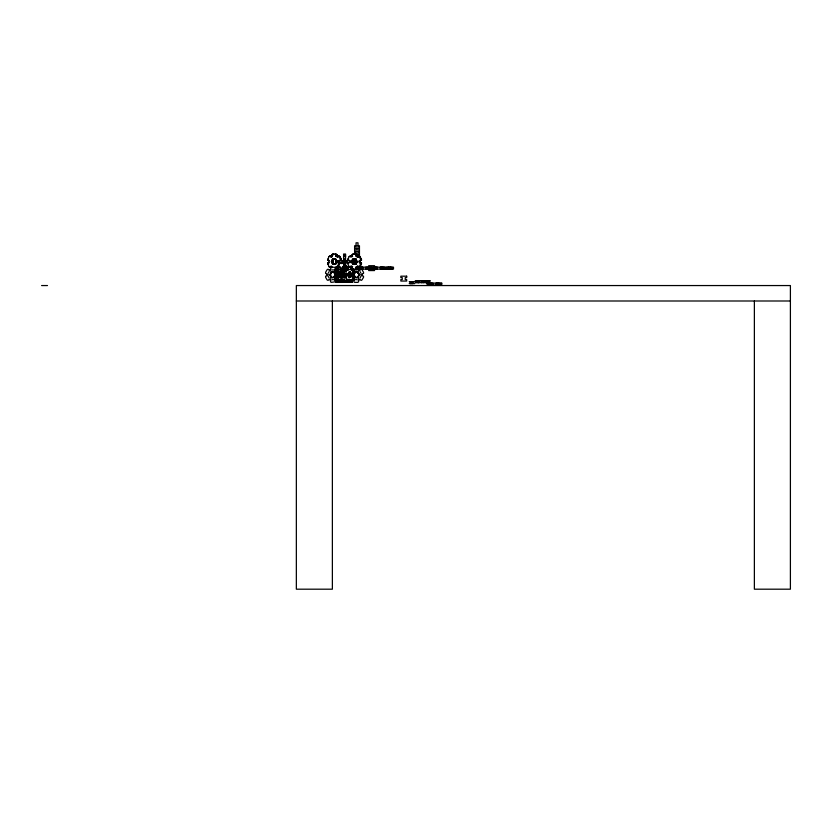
<?xml version="1.0" encoding="UTF-8"?>
<svg xmlns="http://www.w3.org/2000/svg" width="832" height="832" viewBox="0 0 832 832"><rect width="100%" height="100%" fill="white"/><g stroke="black" fill="none" stroke-linecap="round" stroke-linejoin="round"><path stroke-width="1.25" d="M342.181 277.472L344.126 277.358L344.126 275.808M342.181 272.241L344.126 272.366M343.595 262.6L343.595 261.134M343.595 260.655L343.595 258.991M344.126 275.319L344.126 273.863M345.54 258.991L343.595 259.095M338.177 275.049L338.177 274.435M350.095 277.389L350.095 277.389A2.808 1.404 90 0 1 349.076 277.441L348.057 274.799L349.024 272.21A2.808 1.404 -90 0 1 350.033 272.158L350.459 272.646A2.808 1.404 -90 0 1 350.938 274.31L350.938 275.288A2.808 1.404 -90 0 1 350.459 276.952L350.147 277.347M333.039 264.212L331.573 261.134A2.808 2.434 -90 0 1 332.405 259.47L333.143 258.991A2.808 2.434 -90 0 1 334.807 258.991L335.535 259.47A2.808 2.434 -90 0 1 336.367 261.134L336.367 262.111A2.808 2.434 -90 0 1 335.535 263.775L334.807 264.264A2.808 2.434 -90 0 1 333.143 264.264L332.405 263.775A2.808 2.434 -90 0 1 331.573 262.111L331.864 260.655L332.998 260.655L333.549 259.324M344.833 265.408A2.808 2.434 -90 0 1 345.873 265.564L346.601 266.053A2.808 2.434 -90 0 1 347.433 267.717L347.433 268.694A2.808 2.434 -90 0 1 346.601 270.358L345.873 270.847A2.808 2.434 -90 0 1 344.209 270.847L344.115 270.795M338.978 277.347C336.201 274.539 340.735 269.017 340.995 274.799C340.766 280.602 336.149 275.018 338.978 272.251A2.808 1.404 -90 0 1 340.049 272.158M350.709 277.389L349.825 274.799L350.709 272.21M332.81 263.047L332.81 260.208M354.214 264.212L352.695 261.622L353.933 259.168L353.215 260.655L352.082 260.978L353.049 260.655M334.901 276.806C328.994 281.039 328.994 268.559 334.901 272.792M335.639 275.538L335.348 273.385M347.474 268.206L345.914 272.334L346.278 273.832M352.841 275.777L352.477 279.854L351.988 280.415L351.437 279.365L350.594 280.342L350.282 282.381L348.338 281.809L351.967 282.381L352.695 279.854M351.988 280.415L354.162 279.854L354.89 276.193L352.477 275.777L352.477 273.832L354.526 273.832L354.89 272.272L353.673 269.183L351.187 269.11M337.23 273.218L337.719 271.534M338.593 272.366L339.383 274.799L338.634 277.389L339.269 274.31A2.808 1.404 -90 0 0 338.79 272.646L338.364 272.158L340.319 272.21M338.114 279.854L338.77 277.098M341.026 269.745L340.278 272.366L341.026 279.854M338.354 280.966L337.688 279.365L337.147 280.415L336.658 279.854L336.284 275.777M341.422 278.065L341.91 276.38M343.782 275.787L346.351 275.756L345.914 277.326L347.131 280.415L347.672 279.365L349.357 279.365M352.841 273.832L352.446 269.714L351.988 269.183L351.437 270.234L350.282 267.218L348.806 267.249L347.672 270.234L347.131 269.183M350.646 277.347L349.835 274.799L350.646 272.251M348.338 280.966L347.672 279.365M352.695 269.745L351.967 267.218L348.806 267.249M351.052 274.799L350.303 272.21L351.052 274.799L350.262 277.233M353.122 270.234L353.673 269.183M336.003 270.234L335.462 269.183L334.235 272.272L334.599 273.832L336.658 273.832L336.658 275.777L334.235 276.193L335.462 280.415L350.449 280.457L350.449 282.402L351.998 282.35L335.868 282.402L335.868 280.457M336.284 273.832L336.679 269.714L337.147 269.183L337.688 270.234L338.842 267.218L340.33 267.249L341.453 270.234L341.994 269.183L342.493 269.745M327.652 260.229L329.254 260.655L327.652 260.229L328.921 256.568L330.741 256.006L331.687 257.057L329.763 256.006M338.385 267.238L337.75 265.741L339.019 263.151L340.839 262.59L341.786 263.64L343.242 262.662M339.362 267.238L338.728 265.741L339.986 263.151M348.504 260.655L347.87 259.158L349.128 256.568L351.582 256.422M357.438 266.188L358.415 266.188L356.959 267.166L357.271 268.642L355.493 269.173L356.294 268.642L355.982 267.166L357.438 266.188L358.384 267.249L359.237 266.677L360.506 264.087L359.871 262.6M358.384 267.249L360.214 266.677L361.473 264.087L361.473 263.016L359.237 262.6L359.237 260.655L361.473 260.229L361.473 259.095L359.362 256.006L357.438 257.057L355.982 256.09L356.294 254.613L355.451 254.041L357.271 254.613L356.959 256.09L355.982 256.09M333.549 263.921L331.375 261.622L333.039 259.033M332.03 260.655L332.675 259.033L336.211 259.189M332.842 262.6L332.842 260.655M329.763 267.249L331.687 266.188L330.741 267.249L328.962 266.708L327.652 263.016L329.254 262.6L327.652 263.016M335.764 256.09L336.086 254.613L335.234 254.041L337.054 254.613L336.742 256.09L335.764 256.09L338.198 257.057L336.742 256.09M332.758 264.056L336.159 264.056M331.854 267.8L332.176 267.166L330.71 266.188M333.642 264.212L333.206 263.63M337.23 257.057L338.177 256.006L339.955 256.537L341.255 259.095L340.631 260.655M336.076 260.655L336.076 262.6M336.565 261.622L335.265 264.212L335.92 262.6L350.189 262.6L350.189 260.655L335.92 260.655L335.265 259.033L336.398 261.622M342.638 267.842L343.97 265.616M343.096 267.238L344.011 265.668M346.174 267.238L347.152 267.561L346.018 267.238L345.363 265.616M346.258 265.772L344.906 265.564M346.174 269.183L346.174 267.561M346.986 269.183L346.341 270.795L343.751 270.795M346.341 270.795L347.63 268.206L346.341 265.616M351.78 261.258L352.893 259.033L356.418 259.189M353.049 262.6L353.049 260.978M348.504 262.6L347.87 264.15L349.18 266.708L349.981 267.249L350.927 266.188L352.633 266.677L351.655 266.677M350.958 267.249L351.905 266.188M353.86 264.212L353.215 262.6L352.082 262.6L351.79 261.134A2.808 2.434 -90 0 1 352.622 259.47L353.35 258.991A2.808 2.434 -90 0 1 355.014 258.991L355.753 259.47A2.808 2.434 -90 0 1 356.574 261.134L356.574 262.111A2.808 2.434 -90 0 1 355.753 263.775L355.014 264.264A2.808 2.434 -90 0 1 353.35 264.264L352.622 263.775A2.808 2.434 -90 0 1 351.79 262.111L351.593 261.622L353.257 264.212M356.294 262.278L355.482 259.033L356.772 261.622C354.172 267.925 355.815 260.728 357.261 262.6M328.214 273.218L329.181 271.534M330.117 275.163L331.396 272.21L335.92 272.272M327.059 274.799L330.086 274.799L331.822 272.21M329.971 279.854L331.49 277.233L330.086 274.799M336.658 270.234L337.022 269.599M334.516 277.17L333.965 277.389M334.391 277.389L335.889 274.799L334.391 272.21M353.787 279.032L354.827 277.233L353.985 275.777M359.154 269.745L357.635 272.366L359.226 274.799L357.729 277.389L353.205 277.264M359.944 278.065L360.922 276.38M338.77 272.501L338.114 269.745L334.994 269.714M349.076 272.158L348.65 272.646A2.808 1.404 -90 0 0 348.171 274.31L348.171 275.288A2.808 1.404 -90 0 0 348.65 276.952L349.076 277.441M340.33 267.249L337.158 267.218L336.43 269.745M341.994 269.183L339.945 269.599L344.126 269.641M348.327 269.745L349.18 269.599L346.642 269.745M338.614 282.381L340.787 281.809L338.842 282.381L336.669 281.809L338.645 282.35L337.126 282.35M348.816 280.415L349.18 279.999L347.495 279.999M338.478 277.347L338.79 276.952A2.808 1.404 90 0 0 339.269 275.288L344.126 274.841M338.426 277.389L340.319 277.389M354.536 272.553C360.516 269.131 359.736 280.987 354.224 276.806M357.947 277.025L357.302 277.389M330.71 257.057L332.176 256.09L331.854 254.613L332.665 254.072L336.211 254.041M330.741 256.006L328.921 256.568M339.144 256.006L336.502 256.568M339.654 260.655L341.255 260.229M349.981 256.006L350.927 257.057L352.383 256.09L352.071 254.613L352.872 254.072L356.418 254.041M350.958 256.006L349.128 256.568M335.764 267.166L338.198 266.188L335.764 267.166L336.086 268.642L335.275 269.173L337.147 269.183M336.253 269.173L337.054 268.642L336.742 267.166M359.362 256.006L356.71 256.568M359.871 260.655L361.473 260.229M345.384 275.756L346.185 275.226M354.619 272.501L355.16 272.21M356.19 264.17L356.626 263.869L356.106 264.212M344.999 270.795L346.528 268.206L345.093 265.668M350.49 267.249L351.967 267.218M356.47 269.173L352.924 269.204L352.071 268.642L352.383 267.166L350.927 266.188M356.054 245.762L354.598 245.762L354.598 253.937M357.999 245.762L359.455 245.762L359.455 256.266M356.054 248.643L357.999 248.643M354.598 251.607L356.054 251.607M357.999 251.607L359.455 251.607M332.665 254.072L333.632 254.072M352.872 254.072L353.85 254.072M357.999 254.478L356.054 254.478L356.054 242.809L357.999 242.809L357.999 256.818M331.854 254.613L332.831 254.613M336.086 254.613L337.054 254.613M343.595 254.613L345.54 254.613M352.071 254.613L353.049 254.613M356.294 254.613L357.271 254.613M331.854 255.455L332.831 255.455M336.086 255.455L337.054 255.455M343.595 255.455L345.54 255.455M356.294 255.455L357.271 255.455M343.595 256.006L345.54 256.006M343.595 256.09L345.54 256.09M330.398 256.422L332.415 256.568M338.177 256.006L339.955 256.537M343.595 256.568L345.54 256.422M350.615 256.422L352.633 256.568M358.384 256.006L360.162 256.537M357.438 257.057L358.415 257.057L356.959 256.09M327.652 259.158L328.63 259.158M338.978 256.537L340.288 259.095L341.255 259.095M347.87 259.158L348.837 259.158M359.195 256.537L360.506 259.095L361.473 259.095M343.595 260.229L345.54 260.229M331.864 260.978L332.842 260.978M356.294 260.978L357.261 260.978M331.375 261.622L332.353 261.622M356.772 261.622L357.75 261.622M331.542 261.622L332.509 261.622M343.595 261.622L345.54 261.622M352.726 261.622L351.593 261.622L352.893 259.033M359.237 261.622L360.214 261.622M332.842 262.278L331.864 262.6M352.082 262.278L353.049 262.278M343.595 263.016L345.54 263.016M360.506 263.016L361.473 263.016M356.054 263.276L354.598 263.276L354.598 258.606M327.652 264.15L328.63 264.15M343.595 264.087L345.54 264.087M360.506 264.087L361.473 264.087M337.75 265.741L338.728 265.741M328.962 266.708L330.741 267.249M336.502 266.677L337.47 266.677M337.75 266.812L338.728 266.812M343.595 266.677L345.54 266.677M349.18 266.708L350.147 266.708M356.71 266.677L357.687 266.677M359.237 266.677L360.214 266.677M330.398 266.822L331.375 266.822M337.23 266.188L338.52 266.822M343.595 266.822L345.54 266.822M350.615 266.822L351.582 266.822M357.76 266.822L359.362 267.249M343.595 267.166L345.54 267.166M355.982 267.166L393.494 267.166L393.494 269.11L357.999 269.11M345.54 267.249L342.181 267.29L342.181 281.008M336.086 267.8L338.354 267.79M342.181 267.821L345.54 267.8M350.782 267.79L352.466 267.79M356.294 267.8L357.271 267.8M346.497 268.206L347.63 268.206M336.086 268.642L338.354 268.632M342.181 268.663L345.54 268.642M350.782 268.632L353.049 268.642M356.294 268.642L357.271 268.642M346.174 268.861L347.152 268.861M342.181 269.214L345.54 269.204L345.54 254.041L343.595 254.041L343.595 267.8M348.816 269.183L346.018 269.183L345.363 270.795M336.846 269.256L338.53 269.256M342.181 269.298L344.126 269.298M350.594 269.256L352.279 269.256M351.021 269.745L354.13 269.714M342.181 269.786L344.126 269.786M331.916 269.953L333.861 269.953M339.082 269.953L340.059 269.953M355.264 269.953L357.209 269.953M350.542 272.366L348.858 272.366M353.205 272.272L357.729 272.21L359.018 274.435M334.235 273.406L335.92 273.406M353.205 273.406L354.89 273.406M342.181 273.447L344.126 273.447M340.787 273.832L338.728 273.832L338.728 275.777L340.787 275.777M342.129 273.832L347.006 273.832L347.006 275.777L342.129 275.777M351.863 273.832L348.338 273.832L350.022 274.144M340.787 274.144L339.102 273.832M334.974 274.799L338.166 274.799M349.835 274.799C346.871 273.146 348.379 278.99 350.542 277.233M352.477 274.799L354.162 274.799M362.066 274.799L359.039 274.799L357.635 277.233L359.154 279.854M339.102 275.454L340.787 275.454M348.338 275.454L350.022 275.454M348.338 275.777L351.863 275.777M334.235 276.193L335.92 276.193M342.181 276.234L344.126 276.234M353.205 276.193L354.89 276.193M335.92 277.264L331.396 277.389L329.898 274.799M331.916 279.646L333.861 279.646M339.082 279.646L340.059 279.646M355.264 279.646L357.209 279.646M334.974 279.854L336.658 279.854M342.181 279.916L344.126 279.916M351.021 279.854L354.162 279.854M351.624 279.999L353.673 280.415M350.594 280.342L352.279 280.342M350.782 280.966L352.466 280.966M409.23 281.663L415.345 281.663M350.782 281.809L352.466 281.809M409.23 283.608L414.846 283.608M41.6 285.553L47.486 285.553M296.348 300.997L790.4 300.997M337.158 267.218L338.645 267.249M348.806 282.35L350.282 282.381M338.811 282.35L340.298 282.381M357.417 272.251L357.947 272.574M334.079 272.251L334.599 272.574M357.75 267.249L358.675 267.79L358.311 269.256L359.996 270.234L361.088 269.183L362.066 269.745L363.532 272.334L363.532 273.406L362.066 273.832L362.066 275.777L363.532 276.193L363.532 277.326L362.014 279.885L361.088 280.415L359.996 279.365L358.311 280.342L358.675 281.809L357.698 282.381L354.723 282.35L353.798 281.809L354.162 280.342L353.319 279.854M351.385 269.183L352.477 270.234M346.84 262.662L348.296 263.64M337.542 266.822L338.177 267.249M340.309 269.183L340.808 269.745M341.994 280.415L341.453 279.365L340.787 280.966M359.944 271.534L360.922 273.218M353.787 270.566L354.827 272.366M335.14 273.832L334.298 272.366L335.816 269.745L334.974 269.256L335.338 267.79L334.402 267.249L331.438 267.218L330.45 267.79L330.814 269.256L329.129 270.234L328.037 269.183L327.111 269.714L325.603 272.272L325.603 273.406L327.059 273.832L327.059 275.777L325.603 276.193L325.603 277.264L327.059 279.854L328.037 280.415L329.129 279.365L330.814 280.342L330.45 281.809L331.386 282.35L335.338 281.809L334.974 280.342L335.816 279.854L334.298 277.233M329.971 269.745L331.49 272.366M328.214 276.38L329.181 278.065M356.45 264.212L352.893 264.212L352.238 262.6M343.751 265.616L343.481 266.053A2.808 2.434 -90 0 0 342.69 267.478M345.914 277.326L346.663 279.885M341.422 271.534L341.91 273.218M337.23 276.38L337.719 278.065M352.747 261.997L352.768 262.111A2.808 2.434 -90 0 0 353.59 263.775M346.476 267.842L346.466 267.717A2.808 2.434 -90 0 0 345.634 266.053M332.54 261.997L332.55 262.111A2.808 2.434 -90 0 0 332.956 263.234M754.374 300.997L754.374 589.191L790.4 589.191L790.4 285.553L296.348 285.553L296.348 589.191L332.374 589.191L332.374 300.997M440.242 283.13L440.242 285.074M439.306 283.13L439.306 285.074M438.578 283.13L438.578 285.074M438.214 283.13L438.214 285.074M437.372 283.13L437.372 285.074M436.894 283.13L436.894 285.074M436.53 283.13L436.53 285.074M435.916 283.13L435.916 285.074M432.942 283.13L432.942 285.074M432.016 283.13L432.016 285.074M431.538 283.13L431.538 285.074M430.695 283.13L430.695 285.074M430.331 283.13L430.331 285.074M429.603 283.13L429.603 285.074M428.678 280.675L428.678 282.62M428.626 283.13L428.626 285.074M427.95 280.675L427.95 282.62M427.43 280.675L427.43 282.62M426.878 280.675L426.878 282.62M426.743 280.675L426.743 282.62M426.566 280.675L426.566 282.62M425.641 280.675L425.641 282.62M423.894 280.675L423.894 282.62M423.592 280.675L423.592 282.62M422.614 280.675L422.614 282.62M421.647 280.675L421.647 282.62M421.346 280.675L421.346 282.62M419.598 280.675L419.598 282.62M418.662 280.675L418.662 282.62M418.496 280.675L418.496 282.62M418.361 280.675L418.361 282.62M417.799 280.675L417.799 282.62M417.29 280.675L417.29 282.62M416.562 280.675L416.562 282.62M413.015 281.663L413.015 283.608M412.35 281.663L412.391 283.608M412.048 281.663L412.006 283.608M411.559 281.663L411.559 283.608M411.07 281.663L411.07 283.608M410.467 281.663L410.498 283.608M410.207 281.663L410.207 283.608M391.986 267.166L391.986 269.11M391.05 267.166L391.05 269.11M390.322 267.166L390.322 269.11M389.958 267.166L389.958 269.11M389.116 267.166L389.116 269.11M388.638 267.166L388.638 269.11M388.274 267.166L388.274 269.11M387.66 267.166L387.66 269.11M386.204 267.166L386.204 269.11M384.686 267.166L384.686 269.11M383.76 267.166L383.76 269.11M383.032 267.166L383.032 269.11M382.668 267.166L382.668 269.11M381.826 267.166L381.826 269.11M381.347 267.166L381.347 269.11M380.983 267.166L380.983 269.11M380.37 267.166L380.37 269.11M377.395 267.166L377.395 269.11M376.47 267.166L376.47 269.11M375.991 267.166L375.991 269.11M375.149 267.166L375.149 269.11M374.785 267.166L374.785 269.11M374.535 267.166L374.535 265.699L368.701 265.699L368.701 267.166M374.535 269.11L374.535 270.566L368.701 270.566L368.701 269.11M374.057 267.166L374.057 269.11M373.069 267.166L373.069 269.11M371.613 267.166L371.613 269.11M370.105 267.166L370.105 269.11M369.169 267.166L369.169 269.11M368.441 267.166L368.441 269.11M368.077 267.166L368.077 269.11M367.234 267.166L367.234 269.11M366.756 267.166L366.756 269.11M365.778 267.166L365.778 269.11M362.804 267.166L362.804 269.11M362.242 267.166L362.242 269.11M361.878 267.166L361.878 269.11M361.4 267.166L361.4 269.11M360.506 259.095L360.506 260.229M360.558 267.166L360.558 269.11M360.214 260.655L360.214 262.6M360.194 267.166L360.194 269.11M359.466 267.166L359.466 269.11M358.488 267.166L358.488 269.11M356.054 258.898L356.054 263.817M354.162 273.832L354.162 275.777M350.345 273.832L350.345 275.777M349.617 260.655L349.617 262.6M348.941 280.457L348.941 282.402M348.015 280.457L348.015 282.402M347.277 280.457L347.277 282.402M347.027 260.655L347.027 262.6M346.913 280.457L346.913 282.402M346.642 273.832L346.642 275.777M345.956 260.655L345.956 262.6M346.018 273.832L346.018 275.777M346.07 280.457L346.07 282.402M345.602 280.457L345.602 282.402M345.228 280.457L345.228 282.402M344.614 280.457L344.614 282.402M344.126 267.259L344.126 281.008M344.126 282.412L344.126 281.85L342.181 281.85L342.181 282.412M343.169 260.655L343.169 262.6M342.035 260.655L342.035 262.6M341.65 280.457L341.65 282.402M341.078 280.457L341.078 282.402M340.714 280.457L340.714 282.402M340.288 259.095L340.288 260.229M340.236 280.457L340.236 282.402M339.986 267.238L339.986 269.183M339.706 273.832L339.706 275.777M339.477 260.655L339.477 262.6M339.394 280.457L339.394 282.402M339.019 260.655L339.019 262.6M339.03 280.457L339.03 282.402M338.946 260.655L338.946 262.6M338.395 260.655L338.395 262.6M338.302 280.457L338.302 282.402M337.553 260.655L337.553 262.6M337.324 280.457L337.324 282.402M336.981 260.655L337.012 262.6M335.327 273.832L335.327 275.777M334.974 273.832L334.974 275.777M328.921 260.655L328.921 262.6M352.768 261.134A2.808 2.434 -90 0 1 353.59 259.47M332.55 261.134A2.808 2.434 -90 0 1 332.956 260.01M350.334 276.952A2.808 1.404 -90 0 1 349.856 275.288M349.856 274.31A2.808 1.404 -90 0 1 350.334 272.646M358.998 275.288A2.808 2.808 0 0 1 358.041 276.952M357.198 277.441A2.808 2.808 0 0 1 355.274 277.441M354.432 276.952A2.808 2.808 0 0 1 354.089 276.609M355.274 272.158A2.808 2.808 0 0 1 357.198 272.158M358.041 272.646A2.808 2.808 0 0 1 358.998 274.31M340.475 272.646A2.808 1.404 -90 0 1 340.954 274.31M340.954 275.288A2.808 1.404 -90 0 1 340.475 276.952M340.049 277.441A2.808 1.404 -90 0 1 339.092 277.441M338.666 276.952A2.808 1.404 -90 0 1 338.187 275.288M338.187 274.31A2.808 1.404 -90 0 1 338.666 272.646M335.66 275.288A2.808 2.808 0 0 1 335.535 275.756M333.85 277.441A2.808 2.808 0 0 1 331.937 277.441M331.084 276.952A2.808 2.808 0 0 1 330.127 275.288M330.127 274.31A2.808 2.808 0 0 1 331.084 272.646M331.937 272.158A2.808 2.808 0 0 1 333.85 272.158M335.327 273.395A2.808 2.808 0 0 1 335.66 274.31M346.466 268.694A2.808 2.434 -90 0 1 345.935 270.015M406.682 276.182L400.847 276.182L400.847 277.638L402.262 277.638L402.262 279.583L400.847 279.583L400.847 281.05L406.682 281.05L406.682 279.583L405.226 279.583L405.226 277.638L406.682 277.638L406.682 276.182M429.915 280.675L415.324 280.675L415.324 282.62L429.915 282.62L429.915 280.675M441.75 283.13L427.159 283.13L427.159 285.074L441.75 285.074L441.75 283.13"/></g></svg>
